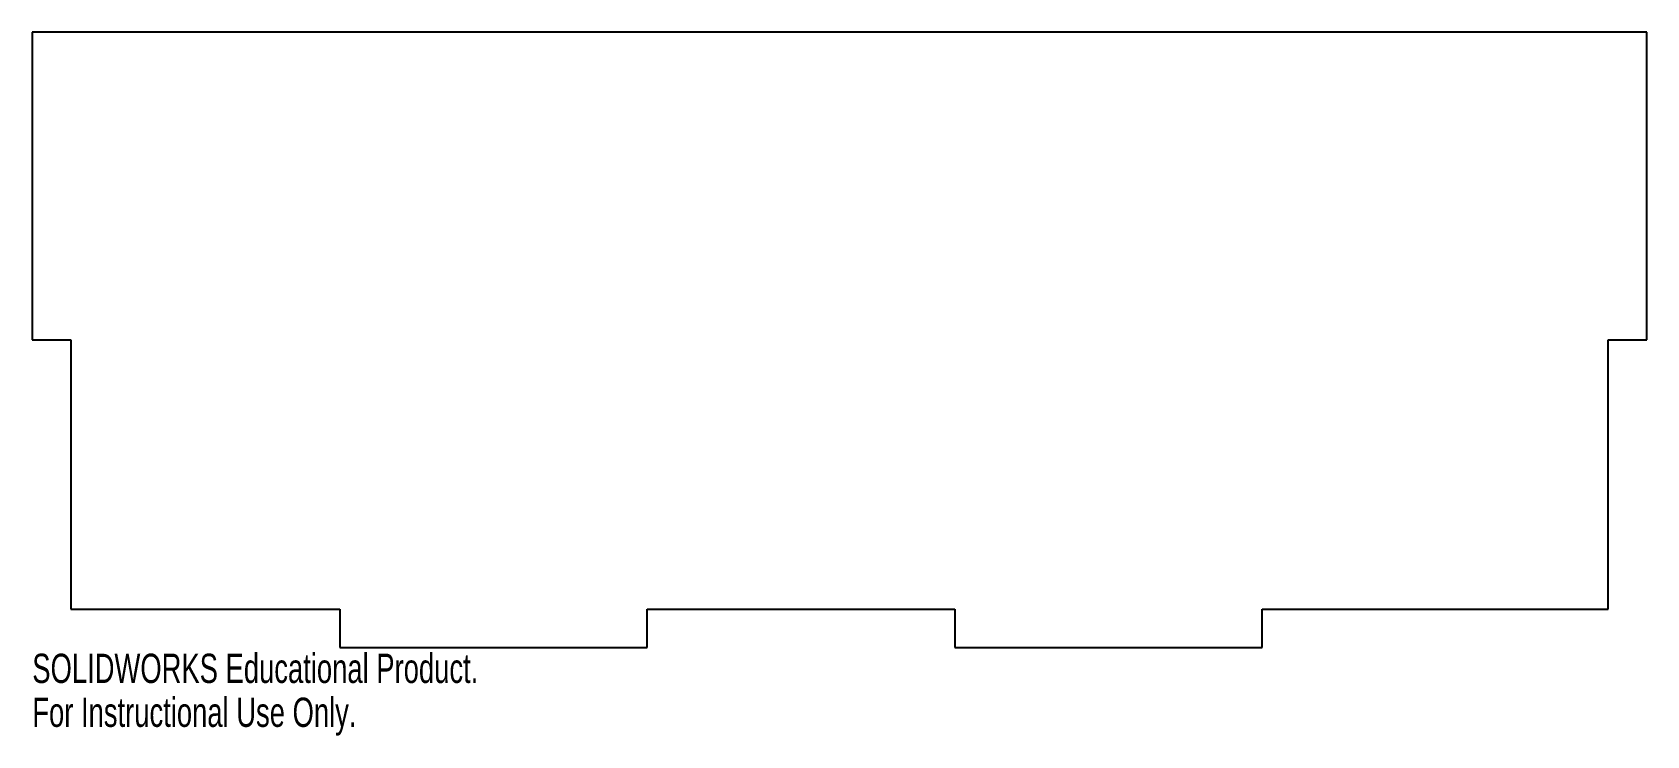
# Model space of a CAD drawing. Header units: millimetres. Extents: x 0 to 267, y -15 to 102.
import ezdxf

# ---------------------------------------------------------------- set-up
doc = ezdxf.new("R2010")
doc.units = ezdxf.units.MM
doc.styles.add('SLDTEXTSTYLE0', font='TXT', dxfattribs={"width": 0.7})

msp = doc.modelspace()

# ---------------------------------------------------------------- linework, layer by layer
at = {"color": 7, "linetype": 'Continuous', "lineweight": 25}
for p, q in [((266.7, 101.6), (0, 101.6)), ((0, 101.6), (0, 50.8)), ((266.7, 50.8), (266.7, 101.6)), ((0, 50.8), (6.35, 50.8)), ((6.35, 50.8), (6.35, 6.35)), ((260.35, 6.35), (260.35, 50.8)), ((260.35, 50.8), (266.7, 50.8)), ((6.35, 6.35), (50.8, 6.35)), ((50.8, 6.35), (50.8, 0)), ((101.6, 0), (101.6, 6.35)), ((101.6, 6.35), (152.4, 6.35)), ((152.4, 6.35), (152.4, 0)), ((203.2, 0), (203.2, 6.35)), ((203.2, 6.35), (260.35, 6.35)), ((50.8, 0), (101.6, 0)), ((152.4, 0), (203.2, 0))]:
    msp.add_line(p, q, dxfattribs=at)

# ---------------------------------------------------------------- texts
at = {"color": 7, "linetype": 'Continuous', "char_height": 4.8336, "attachment_point": 1, "style": 'SLDTEXTSTYLE0'}
for s, insert in [('SOLIDWORKS Educational Product.', (0, -1.02)), ('For Instructional Use Only.', (0, -8.27))]:
    msp.add_mtext(s, dxfattribs=dict(at, insert=insert))

doc.saveas('drawing.dxf')
